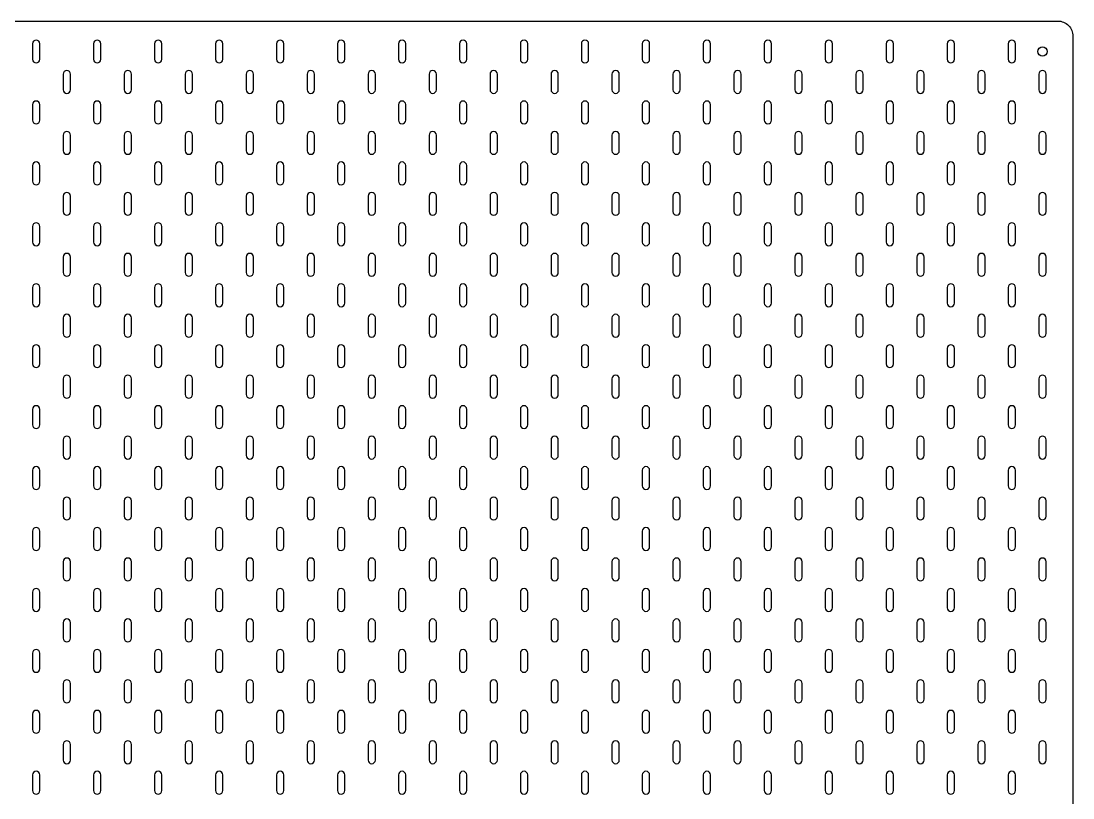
# Model space of a CAD drawing. Header units: millimetres. Extents: x 0 to 1400, y 0 to 1000.
# Drawn here: x 710 to 1400, y 490 to 1000 of the extents above; entities that cross this region are included whole.
import ezdxf

# ---------------------------------------------------------------- set-up
doc = ezdxf.new("R2010")
doc.units = ezdxf.units.MM
doc.layers.get('0').update_dxf_attribs({"linetype": 'CONTINUOUS'})

msp = doc.modelspace()

# ---------------------------------------------------------------- linework, layer by layer
for points in [[(1390, 1000, -0.414214), (1400, 990), (1400, 10, -0.414214), (1390, 0), (10, 0, -0.414214), (0, 10), (0, 990, -0.414214), (10, 1000)], [(722.3, 974.9), (722.3, 985.1, 1), (717.5, 985.1), (717.5, 974.9, 1)], [(762.3, 974.9), (762.3, 985.1, 1), (757.5, 985.1), (757.5, 974.9, 1)], [(802.3, 974.9), (802.3, 985.1, 1), (797.5, 985.1), (797.5, 974.9, 1)], [(842.3, 974.9), (842.3, 985.1, 1), (837.5, 985.1), (837.5, 974.9, 1)], [(882.3, 974.9), (882.3, 985.1, 1), (877.5, 985.1), (877.5, 974.9, 1)], [(922.3, 974.9), (922.3, 985.1, 1), (917.5, 985.1), (917.5, 974.9, 1)], [(962.3, 974.9), (962.3, 985.1, 1), (957.5, 985.1), (957.5, 974.9, 1)], [(1002.3, 974.9), (1002.3, 985.1, 1), (997.5, 985.1), (997.5, 974.9, 1)], [(1042.3, 974.9), (1042.3, 985.1, 1), (1037.5, 985.1), (1037.5, 974.9, 1)], [(1082.3, 974.9), (1082.3, 985.1, 1), (1077.5, 985.1), (1077.5, 974.9, 1)], [(1122.3, 974.9), (1122.3, 985.1, 1), (1117.5, 985.1), (1117.5, 974.9, 1)], [(1162.3, 974.9), (1162.3, 985.1, 1), (1157.5, 985.1), (1157.5, 974.9, 1)], [(1202.3, 974.9), (1202.3, 985.1, 1), (1197.5, 985.1), (1197.5, 974.9, 1)], [(1242.3, 974.9), (1242.3, 985.1, 1), (1237.5, 985.1), (1237.5, 974.9, 1)], [(1282.3, 974.9), (1282.3, 985.1, 1), (1277.5, 985.1), (1277.5, 974.9, 1)], [(1322.3, 974.9), (1322.3, 985.1, 1), (1317.5, 985.1), (1317.5, 974.9, 1)], [(1362.3, 974.9), (1362.3, 985.1, 1), (1357.5, 985.1), (1357.5, 974.9, 1)], [(737.6, 965.1), (737.6, 954.9, 1), (742.4, 954.9), (742.4, 965.1, 1)], [(777.6, 965.1), (777.6, 954.9, 1), (782.4, 954.9), (782.4, 965.1, 1)], [(817.6, 965.1), (817.6, 954.9, 1), (822.4, 954.9), (822.4, 965.1, 1)], [(857.6, 965.1), (857.6, 954.9, 1), (862.4, 954.9), (862.4, 965.1, 1)], [(897.6, 965.1), (897.6, 954.9, 1), (902.4, 954.9), (902.4, 965.1, 1)], [(937.6, 965.1), (937.6, 954.9, 1), (942.4, 954.9), (942.4, 965.1, 1)], [(977.6, 965.1), (977.6, 954.9, 1), (982.4, 954.9), (982.4, 965.1, 1)], [(1017.6, 965.1), (1017.6, 954.9, 1), (1022.4, 954.9), (1022.4, 965.1, 1)], [(1057.6, 965.1), (1057.6, 954.9, 1), (1062.4, 954.9), (1062.4, 965.1, 1)], [(1097.6, 965.1), (1097.6, 954.9, 1), (1102.4, 954.9), (1102.4, 965.1, 1)], [(1137.6, 965.1), (1137.6, 954.9, 1), (1142.4, 954.9), (1142.4, 965.1, 1)], [(1177.6, 965.1), (1177.6, 954.9, 1), (1182.4, 954.9), (1182.4, 965.1, 1)], [(1217.6, 965.1), (1217.6, 954.9, 1), (1222.4, 954.9), (1222.4, 965.1, 1)], [(1257.6, 965.1), (1257.6, 954.9, 1), (1262.4, 954.9), (1262.4, 965.1, 1)], [(1297.6, 965.1), (1297.6, 954.9, 1), (1302.4, 954.9), (1302.4, 965.1, 1)], [(1337.6, 965.1), (1337.6, 954.9, 1), (1342.4, 954.9), (1342.4, 965.1, 1)], [(1377.6, 965.1), (1377.6, 954.9, 1), (1382.4, 954.9), (1382.4, 965.1, 1)], [(722.3, 934.9), (722.3, 945.1, 1), (717.5, 945.1), (717.5, 934.9, 1)], [(762.3, 934.9), (762.3, 945.1, 1), (757.5, 945.1), (757.5, 934.9, 1)], [(802.3, 934.9), (802.3, 945.1, 1), (797.5, 945.1), (797.5, 934.9, 1)], [(842.3, 934.9), (842.3, 945.1, 1), (837.5, 945.1), (837.5, 934.9, 1)], [(882.3, 934.9), (882.3, 945.1, 1), (877.5, 945.1), (877.5, 934.9, 1)], [(922.3, 934.9), (922.3, 945.1, 1), (917.5, 945.1), (917.5, 934.9, 1)], [(962.3, 934.9), (962.3, 945.1, 1), (957.5, 945.1), (957.5, 934.9, 1)], [(1002.3, 934.9), (1002.3, 945.1, 1), (997.5, 945.1), (997.5, 934.9, 1)], [(1042.3, 934.9), (1042.3, 945.1, 1), (1037.5, 945.1), (1037.5, 934.9, 1)], [(1082.3, 934.9), (1082.3, 945.1, 1), (1077.5, 945.1), (1077.5, 934.9, 1)], [(1122.3, 934.9), (1122.3, 945.1, 1), (1117.5, 945.1), (1117.5, 934.9, 1)], [(1162.3, 934.9), (1162.3, 945.1, 1), (1157.5, 945.1), (1157.5, 934.9, 1)], [(1202.3, 934.9), (1202.3, 945.1, 1), (1197.5, 945.1), (1197.5, 934.9, 1)], [(1242.3, 934.9), (1242.3, 945.1, 1), (1237.5, 945.1), (1237.5, 934.9, 1)], [(1282.3, 934.9), (1282.3, 945.1, 1), (1277.5, 945.1), (1277.5, 934.9, 1)], [(1322.3, 934.9), (1322.3, 945.1, 1), (1317.5, 945.1), (1317.5, 934.9, 1)], [(1362.3, 934.9), (1362.3, 945.1, 1), (1357.5, 945.1), (1357.5, 934.9, 1)], [(737.6, 925.1), (737.6, 914.9, 1), (742.4, 914.9), (742.4, 925.1, 1)], [(777.6, 925.1), (777.6, 914.9, 1), (782.4, 914.9), (782.4, 925.1, 1)], [(817.6, 925.1), (817.6, 914.9, 1), (822.4, 914.9), (822.4, 925.1, 1)], [(857.6, 925.1), (857.6, 914.9, 1), (862.4, 914.9), (862.4, 925.1, 1)], [(897.6, 925.1), (897.6, 914.9, 1), (902.4, 914.9), (902.4, 925.1, 1)], [(937.6, 925.1), (937.6, 914.9, 1), (942.4, 914.9), (942.4, 925.1, 1)], [(977.6, 925.1), (977.6, 914.9, 1), (982.4, 914.9), (982.4, 925.1, 1)], [(1017.6, 925.1), (1017.6, 914.9, 1), (1022.4, 914.9), (1022.4, 925.1, 1)], [(1057.6, 925.1), (1057.6, 914.9, 1), (1062.4, 914.9), (1062.4, 925.1, 1)], [(1097.6, 925.1), (1097.6, 914.9, 1), (1102.4, 914.9), (1102.4, 925.1, 1)], [(1137.6, 925.1), (1137.6, 914.9, 1), (1142.4, 914.9), (1142.4, 925.1, 1)], [(1177.6, 925.1), (1177.6, 914.9, 1), (1182.4, 914.9), (1182.4, 925.1, 1)], [(1217.6, 925.1), (1217.6, 914.9, 1), (1222.4, 914.9), (1222.4, 925.1, 1)], [(1257.6, 925.1), (1257.6, 914.9, 1), (1262.4, 914.9), (1262.4, 925.1, 1)], [(1297.6, 925.1), (1297.6, 914.9, 1), (1302.4, 914.9), (1302.4, 925.1, 1)], [(1337.6, 925.1), (1337.6, 914.9, 1), (1342.4, 914.9), (1342.4, 925.1, 1)], [(1377.6, 925.1), (1377.6, 914.9, 1), (1382.4, 914.9), (1382.4, 925.1, 1)], [(722.3, 894.9), (722.3, 905.1, 1), (717.5, 905.1), (717.5, 894.9, 1)], [(762.3, 894.9), (762.3, 905.1, 1), (757.5, 905.1), (757.5, 894.9, 1)], [(802.3, 894.9), (802.3, 905.1, 1), (797.5, 905.1), (797.5, 894.9, 1)], [(842.3, 894.9), (842.3, 905.1, 1), (837.5, 905.1), (837.5, 894.9, 1)], [(882.3, 894.9), (882.3, 905.1, 1), (877.5, 905.1), (877.5, 894.9, 1)], [(922.3, 894.9), (922.3, 905.1, 1), (917.5, 905.1), (917.5, 894.9, 1)], [(962.3, 894.9), (962.3, 905.1, 1), (957.5, 905.1), (957.5, 894.9, 1)], [(1002.3, 894.9), (1002.3, 905.1, 1), (997.5, 905.1), (997.5, 894.9, 1)], [(1042.3, 894.9), (1042.3, 905.1, 1), (1037.5, 905.1), (1037.5, 894.9, 1)], [(1082.3, 894.9), (1082.3, 905.1, 1), (1077.5, 905.1), (1077.5, 894.9, 1)], [(1122.3, 894.9), (1122.3, 905.1, 1), (1117.5, 905.1), (1117.5, 894.9, 1)], [(1162.3, 894.9), (1162.3, 905.1, 1), (1157.5, 905.1), (1157.5, 894.9, 1)], [(1202.3, 894.9), (1202.3, 905.1, 1), (1197.5, 905.1), (1197.5, 894.9, 1)], [(1242.3, 894.9), (1242.3, 905.1, 1), (1237.5, 905.1), (1237.5, 894.9, 1)], [(1282.3, 894.9), (1282.3, 905.1, 1), (1277.5, 905.1), (1277.5, 894.9, 1)], [(1322.3, 894.9), (1322.3, 905.1, 1), (1317.5, 905.1), (1317.5, 894.9, 1)], [(1362.3, 894.9), (1362.3, 905.1, 1), (1357.5, 905.1), (1357.5, 894.9, 1)], [(737.6, 885.1), (737.6, 874.9, 1), (742.4, 874.9), (742.4, 885.1, 1)], [(777.6, 885.1), (777.6, 874.9, 1), (782.4, 874.9), (782.4, 885.1, 1)], [(817.6, 885.1), (817.6, 874.9, 1), (822.4, 874.9), (822.4, 885.1, 1)], [(857.6, 885.1), (857.6, 874.9, 1), (862.4, 874.9), (862.4, 885.1, 1)], [(897.6, 885.1), (897.6, 874.9, 1), (902.4, 874.9), (902.4, 885.1, 1)], [(937.6, 885.1), (937.6, 874.9, 1), (942.4, 874.9), (942.4, 885.1, 1)], [(977.6, 885.1), (977.6, 874.9, 1), (982.4, 874.9), (982.4, 885.1, 1)], [(1017.6, 885.1), (1017.6, 874.9, 1), (1022.4, 874.9), (1022.4, 885.1, 1)], [(1057.6, 885.1), (1057.6, 874.9, 1), (1062.4, 874.9), (1062.4, 885.1, 1)], [(1097.6, 885.1), (1097.6, 874.9, 1), (1102.4, 874.9), (1102.4, 885.1, 1)], [(1137.6, 885.1), (1137.6, 874.9, 1), (1142.4, 874.9), (1142.4, 885.1, 1)], [(1177.6, 885.1), (1177.6, 874.9, 1), (1182.4, 874.9), (1182.4, 885.1, 1)], [(1217.6, 885.1), (1217.6, 874.9, 1), (1222.4, 874.9), (1222.4, 885.1, 1)], [(1257.6, 885.1), (1257.6, 874.9, 1), (1262.4, 874.9), (1262.4, 885.1, 1)], [(1297.6, 885.1), (1297.6, 874.9, 1), (1302.4, 874.9), (1302.4, 885.1, 1)], [(1337.6, 885.1), (1337.6, 874.9, 1), (1342.4, 874.9), (1342.4, 885.1, 1)], [(1377.6, 885.1), (1377.6, 874.9, 1), (1382.4, 874.9), (1382.4, 885.1, 1)], [(722.3, 854.9), (722.3, 865.1, 1), (717.5, 865.1), (717.5, 854.9, 1)], [(762.3, 854.9), (762.3, 865.1, 1), (757.5, 865.1), (757.5, 854.9, 1)], [(802.3, 854.9), (802.3, 865.1, 1), (797.5, 865.1), (797.5, 854.9, 1)], [(842.3, 854.9), (842.3, 865.1, 1), (837.5, 865.1), (837.5, 854.9, 1)], [(882.3, 854.9), (882.3, 865.1, 1), (877.5, 865.1), (877.5, 854.9, 1)], [(922.3, 854.9), (922.3, 865.1, 1), (917.5, 865.1), (917.5, 854.9, 1)], [(962.3, 854.9), (962.3, 865.1, 1), (957.5, 865.1), (957.5, 854.9, 1)], [(1002.3, 854.9), (1002.3, 865.1, 1), (997.5, 865.1), (997.5, 854.9, 1)], [(1042.3, 854.9), (1042.3, 865.1, 1), (1037.5, 865.1), (1037.5, 854.9, 1)], [(1082.3, 854.9), (1082.3, 865.1, 1), (1077.5, 865.1), (1077.5, 854.9, 1)], [(1122.3, 854.9), (1122.3, 865.1, 1), (1117.5, 865.1), (1117.5, 854.9, 1)], [(1162.3, 854.9), (1162.3, 865.1, 1), (1157.5, 865.1), (1157.5, 854.9, 1)], [(1202.3, 854.9), (1202.3, 865.1, 1), (1197.5, 865.1), (1197.5, 854.9, 1)], [(1242.3, 854.9), (1242.3, 865.1, 1), (1237.5, 865.1), (1237.5, 854.9, 1)], [(1282.3, 854.9), (1282.3, 865.1, 1), (1277.5, 865.1), (1277.5, 854.9, 1)], [(1322.3, 854.9), (1322.3, 865.1, 1), (1317.5, 865.1), (1317.5, 854.9, 1)], [(1362.3, 854.9), (1362.3, 865.1, 1), (1357.5, 865.1), (1357.5, 854.9, 1)], [(737.6, 845.1), (737.6, 834.9, 1), (742.4, 834.9), (742.4, 845.1, 1)], [(777.6, 845.1), (777.6, 834.9, 1), (782.4, 834.9), (782.4, 845.1, 1)], [(817.6, 845.1), (817.6, 834.9, 1), (822.4, 834.9), (822.4, 845.1, 1)], [(857.6, 845.1), (857.6, 834.9, 1), (862.4, 834.9), (862.4, 845.1, 1)], [(897.6, 845.1), (897.6, 834.9, 1), (902.4, 834.9), (902.4, 845.1, 1)], [(937.6, 845.1), (937.6, 834.9, 1), (942.4, 834.9), (942.4, 845.1, 1)], [(977.6, 845.1), (977.6, 834.9, 1), (982.4, 834.9), (982.4, 845.1, 1)], [(1017.6, 845.1), (1017.6, 834.9, 1), (1022.4, 834.9), (1022.4, 845.1, 1)], [(1057.6, 845.1), (1057.6, 834.9, 1), (1062.4, 834.9), (1062.4, 845.1, 1)], [(1097.6, 845.1), (1097.6, 834.9, 1), (1102.4, 834.9), (1102.4, 845.1, 1)], [(1137.6, 845.1), (1137.6, 834.9, 1), (1142.4, 834.9), (1142.4, 845.1, 1)], [(1177.6, 845.1), (1177.6, 834.9, 1), (1182.4, 834.9), (1182.4, 845.1, 1)], [(1217.6, 845.1), (1217.6, 834.9, 1), (1222.4, 834.9), (1222.4, 845.1, 1)], [(1257.6, 845.1), (1257.6, 834.9, 1), (1262.4, 834.9), (1262.4, 845.1, 1)], [(1297.6, 845.1), (1297.6, 834.9, 1), (1302.4, 834.9), (1302.4, 845.1, 1)], [(1337.6, 845.1), (1337.6, 834.9, 1), (1342.4, 834.9), (1342.4, 845.1, 1)], [(1377.6, 845.1), (1377.6, 834.9, 1), (1382.4, 834.9), (1382.4, 845.1, 1)], [(722.3, 814.9), (722.3, 825.1, 1), (717.5, 825.1), (717.5, 814.9, 1)], [(762.3, 814.9), (762.3, 825.1, 1), (757.5, 825.1), (757.5, 814.9, 1)], [(802.3, 814.9), (802.3, 825.1, 1), (797.5, 825.1), (797.5, 814.9, 1)], [(842.3, 814.9), (842.3, 825.1, 1), (837.5, 825.1), (837.5, 814.9, 1)], [(882.3, 814.9), (882.3, 825.1, 1), (877.5, 825.1), (877.5, 814.9, 1)], [(922.3, 814.9), (922.3, 825.1, 1), (917.5, 825.1), (917.5, 814.9, 1)], [(962.3, 814.9), (962.3, 825.1, 1), (957.5, 825.1), (957.5, 814.9, 1)], [(1002.3, 814.9), (1002.3, 825.1, 1), (997.5, 825.1), (997.5, 814.9, 1)], [(1042.3, 814.9), (1042.3, 825.1, 1), (1037.5, 825.1), (1037.5, 814.9, 1)], [(1082.3, 814.9), (1082.3, 825.1, 1), (1077.5, 825.1), (1077.5, 814.9, 1)], [(1122.3, 814.9), (1122.3, 825.1, 1), (1117.5, 825.1), (1117.5, 814.9, 1)], [(1162.3, 814.9), (1162.3, 825.1, 1), (1157.5, 825.1), (1157.5, 814.9, 1)], [(1202.3, 814.9), (1202.3, 825.1, 1), (1197.5, 825.1), (1197.5, 814.9, 1)], [(1242.3, 814.9), (1242.3, 825.1, 1), (1237.5, 825.1), (1237.5, 814.9, 1)], [(1282.3, 814.9), (1282.3, 825.1, 1), (1277.5, 825.1), (1277.5, 814.9, 1)], [(1322.3, 814.9), (1322.3, 825.1, 1), (1317.5, 825.1), (1317.5, 814.9, 1)], [(1362.3, 814.9), (1362.3, 825.1, 1), (1357.5, 825.1), (1357.5, 814.9, 1)], [(737.6, 805.1), (737.6, 794.9, 1), (742.4, 794.9), (742.4, 805.1, 1)], [(777.6, 805.1), (777.6, 794.9, 1), (782.4, 794.9), (782.4, 805.1, 1)], [(817.6, 805.1), (817.6, 794.9, 1), (822.4, 794.9), (822.4, 805.1, 1)], [(857.6, 805.1), (857.6, 794.9, 1), (862.4, 794.9), (862.4, 805.1, 1)], [(897.6, 805.1), (897.6, 794.9, 1), (902.4, 794.9), (902.4, 805.1, 1)], [(937.6, 805.1), (937.6, 794.9, 1), (942.4, 794.9), (942.4, 805.1, 1)], [(977.6, 805.1), (977.6, 794.9, 1), (982.4, 794.9), (982.4, 805.1, 1)], [(1017.6, 805.1), (1017.6, 794.9, 1), (1022.4, 794.9), (1022.4, 805.1, 1)], [(1057.6, 805.1), (1057.6, 794.9, 1), (1062.4, 794.9), (1062.4, 805.1, 1)], [(1097.6, 805.1), (1097.6, 794.9, 1), (1102.4, 794.9), (1102.4, 805.1, 1)], [(1137.6, 805.1), (1137.6, 794.9, 1), (1142.4, 794.9), (1142.4, 805.1, 1)], [(1177.6, 805.1), (1177.6, 794.9, 1), (1182.4, 794.9), (1182.4, 805.1, 1)], [(1217.6, 805.1), (1217.6, 794.9, 1), (1222.4, 794.9), (1222.4, 805.1, 1)], [(1257.6, 805.1), (1257.6, 794.9, 1), (1262.4, 794.9), (1262.4, 805.1, 1)], [(1297.6, 805.1), (1297.6, 794.9, 1), (1302.4, 794.9), (1302.4, 805.1, 1)], [(1337.6, 805.1), (1337.6, 794.9, 1), (1342.4, 794.9), (1342.4, 805.1, 1)], [(1377.6, 805.1), (1377.6, 794.9, 1), (1382.4, 794.9), (1382.4, 805.1, 1)], [(722.3, 774.9), (722.3, 785.1, 1), (717.5, 785.1), (717.5, 774.9, 1)], [(762.3, 774.9), (762.3, 785.1, 1), (757.5, 785.1), (757.5, 774.9, 1)], [(802.3, 774.9), (802.3, 785.1, 1), (797.5, 785.1), (797.5, 774.9, 1)], [(842.3, 774.9), (842.3, 785.1, 1), (837.5, 785.1), (837.5, 774.9, 1)], [(882.3, 774.9), (882.3, 785.1, 1), (877.5, 785.1), (877.5, 774.9, 1)], [(922.3, 774.9), (922.3, 785.1, 1), (917.5, 785.1), (917.5, 774.9, 1)], [(962.3, 774.9), (962.3, 785.1, 1), (957.5, 785.1), (957.5, 774.9, 1)], [(1002.3, 774.9), (1002.3, 785.1, 1), (997.5, 785.1), (997.5, 774.9, 1)], [(1042.3, 774.9), (1042.3, 785.1, 1), (1037.5, 785.1), (1037.5, 774.9, 1)], [(1082.3, 774.9), (1082.3, 785.1, 1), (1077.5, 785.1), (1077.5, 774.9, 1)], [(1122.3, 774.9), (1122.3, 785.1, 1), (1117.5, 785.1), (1117.5, 774.9, 1)], [(1162.3, 774.9), (1162.3, 785.1, 1), (1157.5, 785.1), (1157.5, 774.9, 1)], [(1202.3, 774.9), (1202.3, 785.1, 1), (1197.5, 785.1), (1197.5, 774.9, 1)], [(1242.3, 774.9), (1242.3, 785.1, 1), (1237.5, 785.1), (1237.5, 774.9, 1)], [(1282.3, 774.9), (1282.3, 785.1, 1), (1277.5, 785.1), (1277.5, 774.9, 1)], [(1322.3, 774.9), (1322.3, 785.1, 1), (1317.5, 785.1), (1317.5, 774.9, 1)], [(1362.3, 774.9), (1362.3, 785.1, 1), (1357.5, 785.1), (1357.5, 774.9, 1)], [(737.6, 765.1), (737.6, 754.9, 1), (742.4, 754.9), (742.4, 765.1, 1)], [(777.6, 765.1), (777.6, 754.9, 1), (782.4, 754.9), (782.4, 765.1, 1)], [(817.6, 765.1), (817.6, 754.9, 1), (822.4, 754.9), (822.4, 765.1, 1)], [(857.6, 765.1), (857.6, 754.9, 1), (862.4, 754.9), (862.4, 765.1, 1)], [(897.6, 765.1), (897.6, 754.9, 1), (902.4, 754.9), (902.4, 765.1, 1)], [(937.6, 765.1), (937.6, 754.9, 1), (942.4, 754.9), (942.4, 765.1, 1)], [(977.6, 765.1), (977.6, 754.9, 1), (982.4, 754.9), (982.4, 765.1, 1)], [(1017.6, 765.1), (1017.6, 754.9, 1), (1022.4, 754.9), (1022.4, 765.1, 1)], [(1057.6, 765.1), (1057.6, 754.9, 1), (1062.4, 754.9), (1062.4, 765.1, 1)], [(1097.6, 765.1), (1097.6, 754.9, 1), (1102.4, 754.9), (1102.4, 765.1, 1)], [(1137.6, 765.1), (1137.6, 754.9, 1), (1142.4, 754.9), (1142.4, 765.1, 1)], [(1177.6, 765.1), (1177.6, 754.9, 1), (1182.4, 754.9), (1182.4, 765.1, 1)], [(1217.6, 765.1), (1217.6, 754.9, 1), (1222.4, 754.9), (1222.4, 765.1, 1)], [(1257.6, 765.1), (1257.6, 754.9, 1), (1262.4, 754.9), (1262.4, 765.1, 1)], [(1297.6, 765.1), (1297.6, 754.9, 1), (1302.4, 754.9), (1302.4, 765.1, 1)], [(1337.6, 765.1), (1337.6, 754.9, 1), (1342.4, 754.9), (1342.4, 765.1, 1)], [(1377.6, 765.1), (1377.6, 754.9, 1), (1382.4, 754.9), (1382.4, 765.1, 1)], [(722.3, 734.9), (722.3, 745.1, 1), (717.5, 745.1), (717.5, 734.9, 1)], [(762.3, 734.9), (762.3, 745.1, 1), (757.5, 745.1), (757.5, 734.9, 1)], [(802.3, 734.9), (802.3, 745.1, 1), (797.5, 745.1), (797.5, 734.9, 1)], [(842.3, 734.9), (842.3, 745.1, 1), (837.5, 745.1), (837.5, 734.9, 1)], [(882.3, 734.9), (882.3, 745.1, 1), (877.5, 745.1), (877.5, 734.9, 1)], [(922.3, 734.9), (922.3, 745.1, 1), (917.5, 745.1), (917.5, 734.9, 1)], [(962.3, 734.9), (962.3, 745.1, 1), (957.5, 745.1), (957.5, 734.9, 1)], [(1002.3, 734.9), (1002.3, 745.1, 1), (997.5, 745.1), (997.5, 734.9, 1)], [(1042.3, 734.9), (1042.3, 745.1, 1), (1037.5, 745.1), (1037.5, 734.9, 1)], [(1082.3, 734.9), (1082.3, 745.1, 1), (1077.5, 745.1), (1077.5, 734.9, 1)], [(1122.3, 734.9), (1122.3, 745.1, 1), (1117.5, 745.1), (1117.5, 734.9, 1)], [(1162.3, 734.9), (1162.3, 745.1, 1), (1157.5, 745.1), (1157.5, 734.9, 1)], [(1202.3, 734.9), (1202.3, 745.1, 1), (1197.5, 745.1), (1197.5, 734.9, 1)], [(1242.3, 734.9), (1242.3, 745.1, 1), (1237.5, 745.1), (1237.5, 734.9, 1)], [(1282.3, 734.9), (1282.3, 745.1, 1), (1277.5, 745.1), (1277.5, 734.9, 1)], [(1322.3, 734.9), (1322.3, 745.1, 1), (1317.5, 745.1), (1317.5, 734.9, 1)], [(1362.3, 734.9), (1362.3, 745.1, 1), (1357.5, 745.1), (1357.5, 734.9, 1)], [(737.6, 725.1), (737.6, 714.9, 1), (742.4, 714.9), (742.4, 725.1, 1)], [(777.6, 725.1), (777.6, 714.9, 1), (782.4, 714.9), (782.4, 725.1, 1)], [(817.6, 725.1), (817.6, 714.9, 1), (822.4, 714.9), (822.4, 725.1, 1)], [(857.6, 725.1), (857.6, 714.9, 1), (862.4, 714.9), (862.4, 725.1, 1)], [(897.6, 725.1), (897.6, 714.9, 1), (902.4, 714.9), (902.4, 725.1, 1)], [(937.6, 725.1), (937.6, 714.9, 1), (942.4, 714.9), (942.4, 725.1, 1)], [(977.6, 725.1), (977.6, 714.9, 1), (982.4, 714.9), (982.4, 725.1, 1)], [(1017.6, 725.1), (1017.6, 714.9, 1), (1022.4, 714.9), (1022.4, 725.1, 1)], [(1057.6, 725.1), (1057.6, 714.9, 1), (1062.4, 714.9), (1062.4, 725.1, 1)], [(1097.6, 725.1), (1097.6, 714.9, 1), (1102.4, 714.9), (1102.4, 725.1, 1)], [(1137.6, 725.1), (1137.6, 714.9, 1), (1142.4, 714.9), (1142.4, 725.1, 1)], [(1177.6, 725.1), (1177.6, 714.9, 1), (1182.4, 714.9), (1182.4, 725.1, 1)], [(1217.6, 725.1), (1217.6, 714.9, 1), (1222.4, 714.9), (1222.4, 725.1, 1)], [(1257.6, 725.1), (1257.6, 714.9, 1), (1262.4, 714.9), (1262.4, 725.1, 1)], [(1297.6, 725.1), (1297.6, 714.9, 1), (1302.4, 714.9), (1302.4, 725.1, 1)], [(1337.6, 725.1), (1337.6, 714.9, 1), (1342.4, 714.9), (1342.4, 725.1, 1)], [(1377.6, 725.1), (1377.6, 714.9, 1), (1382.4, 714.9), (1382.4, 725.1, 1)], [(722.3, 694.9), (722.3, 705.1, 1), (717.5, 705.1), (717.5, 694.9, 1)], [(762.3, 694.9), (762.3, 705.1, 1), (757.5, 705.1), (757.5, 694.9, 1)], [(802.3, 694.9), (802.3, 705.1, 1), (797.5, 705.1), (797.5, 694.9, 1)], [(842.3, 694.9), (842.3, 705.1, 1), (837.5, 705.1), (837.5, 694.9, 1)], [(882.3, 694.9), (882.3, 705.1, 1), (877.5, 705.1), (877.5, 694.9, 1)], [(922.3, 694.9), (922.3, 705.1, 1), (917.5, 705.1), (917.5, 694.9, 1)], [(962.3, 694.9), (962.3, 705.1, 1), (957.5, 705.1), (957.5, 694.9, 1)], [(1002.3, 694.9), (1002.3, 705.1, 1), (997.5, 705.1), (997.5, 694.9, 1)], [(1042.3, 694.9), (1042.3, 705.1, 1), (1037.5, 705.1), (1037.5, 694.9, 1)], [(1082.3, 694.9), (1082.3, 705.1, 1), (1077.5, 705.1), (1077.5, 694.9, 1)], [(1122.3, 694.9), (1122.3, 705.1, 1), (1117.5, 705.1), (1117.5, 694.9, 1)], [(1162.3, 694.9), (1162.3, 705.1, 1), (1157.5, 705.1), (1157.5, 694.9, 1)], [(1202.3, 694.9), (1202.3, 705.1, 1), (1197.5, 705.1), (1197.5, 694.9, 1)], [(1242.3, 694.9), (1242.3, 705.1, 1), (1237.5, 705.1), (1237.5, 694.9, 1)], [(1282.3, 694.9), (1282.3, 705.1, 1), (1277.5, 705.1), (1277.5, 694.9, 1)], [(1322.3, 694.9), (1322.3, 705.1, 1), (1317.5, 705.1), (1317.5, 694.9, 1)], [(1362.3, 694.9), (1362.3, 705.1, 1), (1357.5, 705.1), (1357.5, 694.9, 1)], [(737.6, 685.1), (737.6, 674.9, 1), (742.4, 674.9), (742.4, 685.1, 1)], [(777.6, 685.1), (777.6, 674.9, 1), (782.4, 674.9), (782.4, 685.1, 1)], [(817.6, 685.1), (817.6, 674.9, 1), (822.4, 674.9), (822.4, 685.1, 1)], [(857.6, 685.1), (857.6, 674.9, 1), (862.4, 674.9), (862.4, 685.1, 1)], [(897.6, 685.1), (897.6, 674.9, 1), (902.4, 674.9), (902.4, 685.1, 1)], [(937.6, 685.1), (937.6, 674.9, 1), (942.4, 674.9), (942.4, 685.1, 1)], [(977.6, 685.1), (977.6, 674.9, 1), (982.4, 674.9), (982.4, 685.1, 1)], [(1017.6, 685.1), (1017.6, 674.9, 1), (1022.4, 674.9), (1022.4, 685.1, 1)], [(1057.6, 685.1), (1057.6, 674.9, 1), (1062.4, 674.9), (1062.4, 685.1, 1)], [(1097.6, 685.1), (1097.6, 674.9, 1), (1102.4, 674.9), (1102.4, 685.1, 1)], [(1137.6, 685.1), (1137.6, 674.9, 1), (1142.4, 674.9), (1142.4, 685.1, 1)], [(1177.6, 685.1), (1177.6, 674.9, 1), (1182.4, 674.9), (1182.4, 685.1, 1)], [(1217.6, 685.1), (1217.6, 674.9, 1), (1222.4, 674.9), (1222.4, 685.1, 1)], [(1257.6, 685.1), (1257.6, 674.9, 1), (1262.4, 674.9), (1262.4, 685.1, 1)], [(1297.6, 685.1), (1297.6, 674.9, 1), (1302.4, 674.9), (1302.4, 685.1, 1)], [(1337.6, 685.1), (1337.6, 674.9, 1), (1342.4, 674.9), (1342.4, 685.1, 1)], [(1377.6, 685.1), (1377.6, 674.9, 1), (1382.4, 674.9), (1382.4, 685.1, 1)], [(722.3, 654.9), (722.3, 665.1, 1), (717.5, 665.1), (717.5, 654.9, 1)], [(762.3, 654.9), (762.3, 665.1, 1), (757.5, 665.1), (757.5, 654.9, 1)], [(802.3, 654.9), (802.3, 665.1, 1), (797.5, 665.1), (797.5, 654.9, 1)], [(842.3, 654.9), (842.3, 665.1, 1), (837.5, 665.1), (837.5, 654.9, 1)], [(882.3, 654.9), (882.3, 665.1, 1), (877.5, 665.1), (877.5, 654.9, 1)], [(922.3, 654.9), (922.3, 665.1, 1), (917.5, 665.1), (917.5, 654.9, 1)], [(962.3, 654.9), (962.3, 665.1, 1), (957.5, 665.1), (957.5, 654.9, 1)], [(1002.3, 654.9), (1002.3, 665.1, 1), (997.5, 665.1), (997.5, 654.9, 1)], [(1042.3, 654.9), (1042.3, 665.1, 1), (1037.5, 665.1), (1037.5, 654.9, 1)], [(1082.3, 654.9), (1082.3, 665.1, 1), (1077.5, 665.1), (1077.5, 654.9, 1)], [(1122.3, 654.9), (1122.3, 665.1, 1), (1117.5, 665.1), (1117.5, 654.9, 1)], [(1162.3, 654.9), (1162.3, 665.1, 1), (1157.5, 665.1), (1157.5, 654.9, 1)], [(1202.3, 654.9), (1202.3, 665.1, 1), (1197.5, 665.1), (1197.5, 654.9, 1)], [(1242.3, 654.9), (1242.3, 665.1, 1), (1237.5, 665.1), (1237.5, 654.9, 1)], [(1282.3, 654.9), (1282.3, 665.1, 1), (1277.5, 665.1), (1277.5, 654.9, 1)], [(1322.3, 654.9), (1322.3, 665.1, 1), (1317.5, 665.1), (1317.5, 654.9, 1)], [(1362.3, 654.9), (1362.3, 665.1, 1), (1357.5, 665.1), (1357.5, 654.9, 1)], [(737.6, 645.1), (737.6, 634.9, 1), (742.4, 634.9), (742.4, 645.1, 1)], [(777.6, 645.1), (777.6, 634.9, 1), (782.4, 634.9), (782.4, 645.1, 1)], [(817.6, 645.1), (817.6, 634.9, 1), (822.4, 634.9), (822.4, 645.1, 1)], [(857.6, 645.1), (857.6, 634.9, 1), (862.4, 634.9), (862.4, 645.1, 1)], [(897.6, 645.1), (897.6, 634.9, 1), (902.4, 634.9), (902.4, 645.1, 1)], [(937.6, 645.1), (937.6, 634.9, 1), (942.4, 634.9), (942.4, 645.1, 1)], [(977.6, 645.1), (977.6, 634.9, 1), (982.4, 634.9), (982.4, 645.1, 1)], [(1017.6, 645.1), (1017.6, 634.9, 1), (1022.4, 634.9), (1022.4, 645.1, 1)], [(1057.6, 645.1), (1057.6, 634.9, 1), (1062.4, 634.9), (1062.4, 645.1, 1)], [(1097.6, 645.1), (1097.6, 634.9, 1), (1102.4, 634.9), (1102.4, 645.1, 1)], [(1137.6, 645.1), (1137.6, 634.9, 1), (1142.4, 634.9), (1142.4, 645.1, 1)], [(1177.6, 645.1), (1177.6, 634.9, 1), (1182.4, 634.9), (1182.4, 645.1, 1)], [(1217.6, 645.1), (1217.6, 634.9, 1), (1222.4, 634.9), (1222.4, 645.1, 1)], [(1257.6, 645.1), (1257.6, 634.9, 1), (1262.4, 634.9), (1262.4, 645.1, 1)], [(1297.6, 645.1), (1297.6, 634.9, 1), (1302.4, 634.9), (1302.4, 645.1, 1)], [(1337.6, 645.1), (1337.6, 634.9, 1), (1342.4, 634.9), (1342.4, 645.1, 1)], [(1377.6, 645.1), (1377.6, 634.9, 1), (1382.4, 634.9), (1382.4, 645.1, 1)], [(722.3, 614.9), (722.3, 625.1, 1), (717.5, 625.1), (717.5, 614.9, 1)], [(762.3, 614.9), (762.3, 625.1, 1), (757.5, 625.1), (757.5, 614.9, 1)], [(802.3, 614.9), (802.3, 625.1, 1), (797.5, 625.1), (797.5, 614.9, 1)], [(842.3, 614.9), (842.3, 625.1, 1), (837.5, 625.1), (837.5, 614.9, 1)], [(882.3, 614.9), (882.3, 625.1, 1), (877.5, 625.1), (877.5, 614.9, 1)], [(922.3, 614.9), (922.3, 625.1, 1), (917.5, 625.1), (917.5, 614.9, 1)], [(962.3, 614.9), (962.3, 625.1, 1), (957.5, 625.1), (957.5, 614.9, 1)], [(1002.3, 614.9), (1002.3, 625.1, 1), (997.5, 625.1), (997.5, 614.9, 1)], [(1042.3, 614.9), (1042.3, 625.1, 1), (1037.5, 625.1), (1037.5, 614.9, 1)], [(1082.3, 614.9), (1082.3, 625.1, 1), (1077.5, 625.1), (1077.5, 614.9, 1)], [(1122.3, 614.9), (1122.3, 625.1, 1), (1117.5, 625.1), (1117.5, 614.9, 1)], [(1162.3, 614.9), (1162.3, 625.1, 1), (1157.5, 625.1), (1157.5, 614.9, 1)], [(1202.3, 614.9), (1202.3, 625.1, 1), (1197.5, 625.1), (1197.5, 614.9, 1)], [(1242.3, 614.9), (1242.3, 625.1, 1), (1237.5, 625.1), (1237.5, 614.9, 1)], [(1282.3, 614.9), (1282.3, 625.1, 1), (1277.5, 625.1), (1277.5, 614.9, 1)], [(1322.3, 614.9), (1322.3, 625.1, 1), (1317.5, 625.1), (1317.5, 614.9, 1)], [(1362.3, 614.9), (1362.3, 625.1, 1), (1357.5, 625.1), (1357.5, 614.9, 1)], [(737.6, 605.1), (737.6, 594.9, 1), (742.4, 594.9), (742.4, 605.1, 1)], [(777.6, 605.1), (777.6, 594.9, 1), (782.4, 594.9), (782.4, 605.1, 1)], [(817.6, 605.1), (817.6, 594.9, 1), (822.4, 594.9), (822.4, 605.1, 1)], [(857.6, 605.1), (857.6, 594.9, 1), (862.4, 594.9), (862.4, 605.1, 1)], [(897.6, 605.1), (897.6, 594.9, 1), (902.4, 594.9), (902.4, 605.1, 1)], [(937.6, 605.1), (937.6, 594.9, 1), (942.4, 594.9), (942.4, 605.1, 1)], [(977.6, 605.1), (977.6, 594.9, 1), (982.4, 594.9), (982.4, 605.1, 1)], [(1017.6, 605.1), (1017.6, 594.9, 1), (1022.4, 594.9), (1022.4, 605.1, 1)], [(1057.6, 605.1), (1057.6, 594.9, 1), (1062.4, 594.9), (1062.4, 605.1, 1)], [(1097.6, 605.1), (1097.6, 594.9, 1), (1102.4, 594.9), (1102.4, 605.1, 1)], [(1137.6, 605.1), (1137.6, 594.9, 1), (1142.4, 594.9), (1142.4, 605.1, 1)], [(1177.6, 605.1), (1177.6, 594.9, 1), (1182.4, 594.9), (1182.4, 605.1, 1)], [(1217.6, 605.1), (1217.6, 594.9, 1), (1222.4, 594.9), (1222.4, 605.1, 1)], [(1257.6, 605.1), (1257.6, 594.9, 1), (1262.4, 594.9), (1262.4, 605.1, 1)], [(1297.6, 605.1), (1297.6, 594.9, 1), (1302.4, 594.9), (1302.4, 605.1, 1)], [(1337.6, 605.1), (1337.6, 594.9, 1), (1342.4, 594.9), (1342.4, 605.1, 1)], [(1377.6, 605.1), (1377.6, 594.9, 1), (1382.4, 594.9), (1382.4, 605.1, 1)], [(722.3, 574.9), (722.3, 585.1, 1), (717.5, 585.1), (717.5, 574.9, 1)], [(762.3, 574.9), (762.3, 585.1, 1), (757.5, 585.1), (757.5, 574.9, 1)], [(802.3, 574.9), (802.3, 585.1, 1), (797.5, 585.1), (797.5, 574.9, 1)], [(842.3, 574.9), (842.3, 585.1, 1), (837.5, 585.1), (837.5, 574.9, 1)], [(882.3, 574.9), (882.3, 585.1, 1), (877.5, 585.1), (877.5, 574.9, 1)], [(922.3, 574.9), (922.3, 585.1, 1), (917.5, 585.1), (917.5, 574.9, 1)], [(962.3, 574.9), (962.3, 585.1, 1), (957.5, 585.1), (957.5, 574.9, 1)], [(1002.3, 574.9), (1002.3, 585.1, 1), (997.5, 585.1), (997.5, 574.9, 1)], [(1042.3, 574.9), (1042.3, 585.1, 1), (1037.5, 585.1), (1037.5, 574.9, 1)], [(1082.3, 574.9), (1082.3, 585.1, 1), (1077.5, 585.1), (1077.5, 574.9, 1)], [(1122.3, 574.9), (1122.3, 585.1, 1), (1117.5, 585.1), (1117.5, 574.9, 1)], [(1162.3, 574.9), (1162.3, 585.1, 1), (1157.5, 585.1), (1157.5, 574.9, 1)], [(1202.3, 574.9), (1202.3, 585.1, 1), (1197.5, 585.1), (1197.5, 574.9, 1)], [(1242.3, 574.9), (1242.3, 585.1, 1), (1237.5, 585.1), (1237.5, 574.9, 1)], [(1282.3, 574.9), (1282.3, 585.1, 1), (1277.5, 585.1), (1277.5, 574.9, 1)], [(1322.3, 574.9), (1322.3, 585.1, 1), (1317.5, 585.1), (1317.5, 574.9, 1)], [(1362.3, 574.9), (1362.3, 585.1, 1), (1357.5, 585.1), (1357.5, 574.9, 1)], [(737.6, 565.1), (737.6, 554.9, 1), (742.4, 554.9), (742.4, 565.1, 1)], [(777.6, 565.1), (777.6, 554.9, 1), (782.4, 554.9), (782.4, 565.1, 1)], [(817.6, 565.1), (817.6, 554.9, 1), (822.4, 554.9), (822.4, 565.1, 1)], [(857.6, 565.1), (857.6, 554.9, 1), (862.4, 554.9), (862.4, 565.1, 1)], [(897.6, 565.1), (897.6, 554.9, 1), (902.4, 554.9), (902.4, 565.1, 1)], [(937.6, 565.1), (937.6, 554.9, 1), (942.4, 554.9), (942.4, 565.1, 1)], [(977.6, 565.1), (977.6, 554.9, 1), (982.4, 554.9), (982.4, 565.1, 1)], [(1017.6, 565.1), (1017.6, 554.9, 1), (1022.4, 554.9), (1022.4, 565.1, 1)], [(1057.6, 565.1), (1057.6, 554.9, 1), (1062.4, 554.9), (1062.4, 565.1, 1)], [(1097.6, 565.1), (1097.6, 554.9, 1), (1102.4, 554.9), (1102.4, 565.1, 1)], [(1137.6, 565.1), (1137.6, 554.9, 1), (1142.4, 554.9), (1142.4, 565.1, 1)], [(1177.6, 565.1), (1177.6, 554.9, 1), (1182.4, 554.9), (1182.4, 565.1, 1)], [(1217.6, 565.1), (1217.6, 554.9, 1), (1222.4, 554.9), (1222.4, 565.1, 1)], [(1257.6, 565.1), (1257.6, 554.9, 1), (1262.4, 554.9), (1262.4, 565.1, 1)], [(1297.6, 565.1), (1297.6, 554.9, 1), (1302.4, 554.9), (1302.4, 565.1, 1)], [(1337.6, 565.1), (1337.6, 554.9, 1), (1342.4, 554.9), (1342.4, 565.1, 1)], [(1377.6, 565.1), (1377.6, 554.9, 1), (1382.4, 554.9), (1382.4, 565.1, 1)], [(722.3, 534.9), (722.3, 545.1, 1), (717.5, 545.1), (717.5, 534.9, 1)], [(762.3, 534.9), (762.3, 545.1, 1), (757.5, 545.1), (757.5, 534.9, 1)], [(802.3, 534.9), (802.3, 545.1, 1), (797.5, 545.1), (797.5, 534.9, 1)], [(842.3, 534.9), (842.3, 545.1, 1), (837.5, 545.1), (837.5, 534.9, 1)], [(882.3, 534.9), (882.3, 545.1, 1), (877.5, 545.1), (877.5, 534.9, 1)], [(922.3, 534.9), (922.3, 545.1, 1), (917.5, 545.1), (917.5, 534.9, 1)], [(962.3, 534.9), (962.3, 545.1, 1), (957.5, 545.1), (957.5, 534.9, 1)], [(1002.3, 534.9), (1002.3, 545.1, 1), (997.5, 545.1), (997.5, 534.9, 1)], [(1042.3, 534.9), (1042.3, 545.1, 1), (1037.5, 545.1), (1037.5, 534.9, 1)], [(1082.3, 534.9), (1082.3, 545.1, 1), (1077.5, 545.1), (1077.5, 534.9, 1)], [(1122.3, 534.9), (1122.3, 545.1, 1), (1117.5, 545.1), (1117.5, 534.9, 1)], [(1162.3, 534.9), (1162.3, 545.1, 1), (1157.5, 545.1), (1157.5, 534.9, 1)], [(1202.3, 534.9), (1202.3, 545.1, 1), (1197.5, 545.1), (1197.5, 534.9, 1)], [(1242.3, 534.9), (1242.3, 545.1, 1), (1237.5, 545.1), (1237.5, 534.9, 1)], [(1282.3, 534.9), (1282.3, 545.1, 1), (1277.5, 545.1), (1277.5, 534.9, 1)], [(1322.3, 534.9), (1322.3, 545.1, 1), (1317.5, 545.1), (1317.5, 534.9, 1)], [(1362.3, 534.9), (1362.3, 545.1, 1), (1357.5, 545.1), (1357.5, 534.9, 1)], [(737.6, 525.1), (737.6, 514.9, 1), (742.4, 514.9), (742.4, 525.1, 1)], [(777.6, 525.1), (777.6, 514.9, 1), (782.4, 514.9), (782.4, 525.1, 1)], [(817.6, 525.1), (817.6, 514.9, 1), (822.4, 514.9), (822.4, 525.1, 1)], [(857.6, 525.1), (857.6, 514.9, 1), (862.4, 514.9), (862.4, 525.1, 1)], [(897.6, 525.1), (897.6, 514.9, 1), (902.4, 514.9), (902.4, 525.1, 1)], [(937.6, 525.1), (937.6, 514.9, 1), (942.4, 514.9), (942.4, 525.1, 1)], [(977.6, 525.1), (977.6, 514.9, 1), (982.4, 514.9), (982.4, 525.1, 1)], [(1017.6, 525.1), (1017.6, 514.9, 1), (1022.4, 514.9), (1022.4, 525.1, 1)], [(1057.6, 525.1), (1057.6, 514.9, 1), (1062.4, 514.9), (1062.4, 525.1, 1)], [(1097.6, 525.1), (1097.6, 514.9, 1), (1102.4, 514.9), (1102.4, 525.1, 1)], [(1137.6, 525.1), (1137.6, 514.9, 1), (1142.4, 514.9), (1142.4, 525.1, 1)], [(1177.6, 525.1), (1177.6, 514.9, 1), (1182.4, 514.9), (1182.4, 525.1, 1)], [(1217.6, 525.1), (1217.6, 514.9, 1), (1222.4, 514.9), (1222.4, 525.1, 1)], [(1257.6, 525.1), (1257.6, 514.9, 1), (1262.4, 514.9), (1262.4, 525.1, 1)], [(1297.6, 525.1), (1297.6, 514.9, 1), (1302.4, 514.9), (1302.4, 525.1, 1)], [(1337.6, 525.1), (1337.6, 514.9, 1), (1342.4, 514.9), (1342.4, 525.1, 1)], [(1377.6, 525.1), (1377.6, 514.9, 1), (1382.4, 514.9), (1382.4, 525.1, 1)], [(722.3, 494.9), (722.3, 505.1, 1), (717.5, 505.1), (717.5, 494.9, 1)], [(762.3, 494.9), (762.3, 505.1, 1), (757.5, 505.1), (757.5, 494.9, 1)], [(802.3, 494.9), (802.3, 505.1, 1), (797.5, 505.1), (797.5, 494.9, 1)], [(842.3, 494.9), (842.3, 505.1, 1), (837.5, 505.1), (837.5, 494.9, 1)], [(882.3, 494.9), (882.3, 505.1, 1), (877.5, 505.1), (877.5, 494.9, 1)], [(922.3, 494.9), (922.3, 505.1, 1), (917.5, 505.1), (917.5, 494.9, 1)], [(962.3, 494.9), (962.3, 505.1, 1), (957.5, 505.1), (957.5, 494.9, 1)], [(1002.3, 494.9), (1002.3, 505.1, 1), (997.5, 505.1), (997.5, 494.9, 1)], [(1042.3, 494.9), (1042.3, 505.1, 1), (1037.5, 505.1), (1037.5, 494.9, 1)], [(1082.3, 494.9), (1082.3, 505.1, 1), (1077.5, 505.1), (1077.5, 494.9, 1)], [(1122.3, 494.9), (1122.3, 505.1, 1), (1117.5, 505.1), (1117.5, 494.9, 1)], [(1162.3, 494.9), (1162.3, 505.1, 1), (1157.5, 505.1), (1157.5, 494.9, 1)], [(1202.3, 494.9), (1202.3, 505.1, 1), (1197.5, 505.1), (1197.5, 494.9, 1)], [(1242.3, 494.9), (1242.3, 505.1, 1), (1237.5, 505.1), (1237.5, 494.9, 1)], [(1282.3, 494.9), (1282.3, 505.1, 1), (1277.5, 505.1), (1277.5, 494.9, 1)], [(1322.3, 494.9), (1322.3, 505.1, 1), (1317.5, 505.1), (1317.5, 494.9, 1)], [(1362.3, 494.9), (1362.3, 505.1, 1), (1357.5, 505.1), (1357.5, 494.9, 1)]]:
    msp.add_lwpolyline(points, format="xyb", close=True)
msp.add_circle((1380, 980), 3)

doc.saveas('drawing.dxf')
